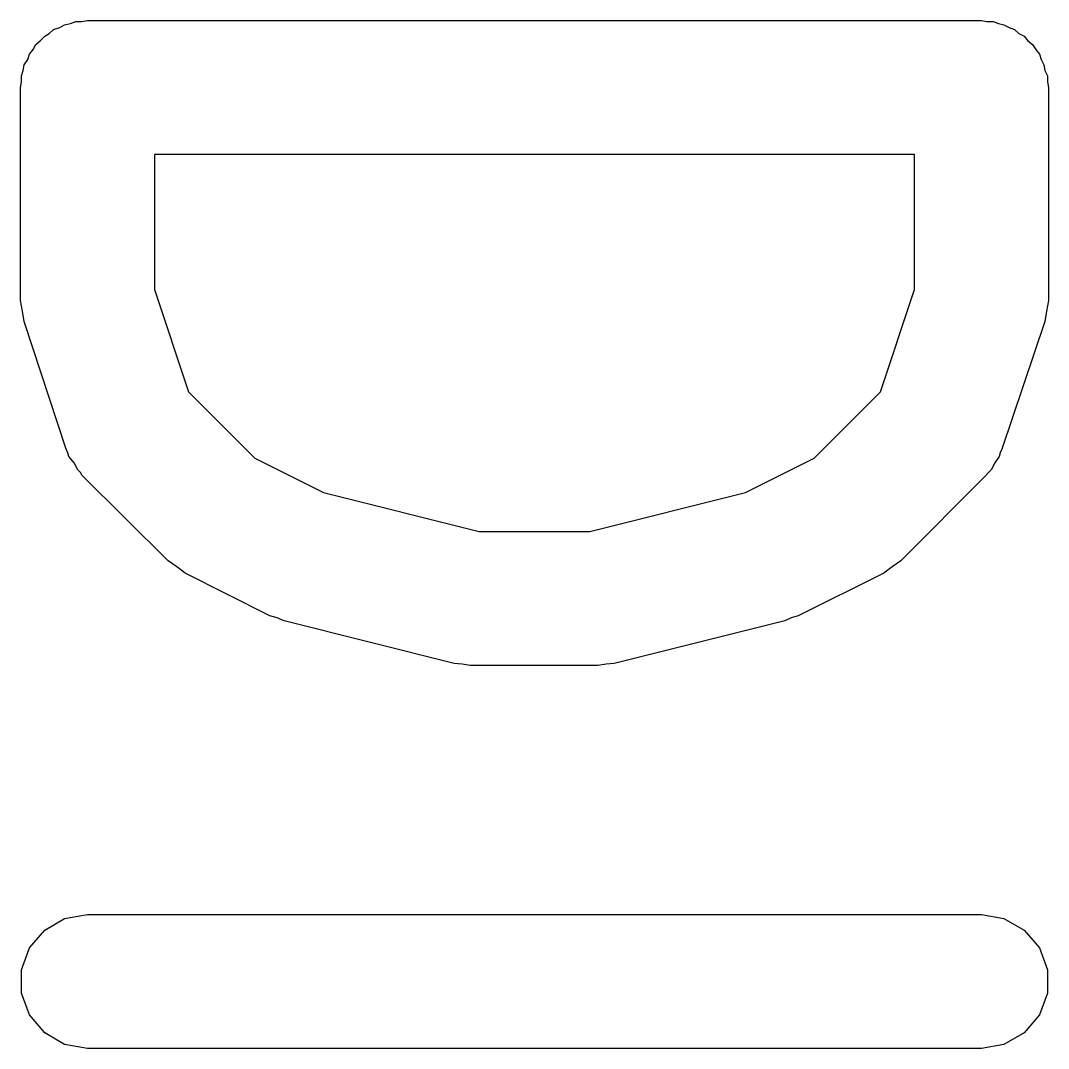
# Model space of a CAD drawing. Extents: x 26 to 276, y -105 to -8.
# Drawn here: x 121.319 to 122.469, y -77.513 to -76.363 of the extents above; entities that cross this region are included whole.
import ezdxf

# ---------------------------------------------------------------- set-up
doc = ezdxf.new("R2010")
doc.units = 0
doc.header["$MEASUREMENT"] = 0
doc.layers.add('BLACK', color=7, linetype='CONTINUOUS')

msp = doc.modelspace()

# ---------------------------------------------------------------- linework, layer by layer
at = {"layer": 'Black'}
for p, q in [((121.356, -76.3734), (121.363, -76.3711)), ((121.363, -76.3711), (121.368, -76.3679)), ((121.368, -76.3679), (121.375, -76.3667)), ((121.375, -76.3667), (121.381, -76.3645)), ((121.381, -76.3645), (121.387, -76.3645)), ((121.387, -76.3645), (121.394, -76.3633)), ((121.394, -76.3633), (122.394, -76.3633)), ((122.394, -76.3633), (122.4, -76.3645)), ((122.4, -76.3645), (122.407, -76.3645)), ((122.407, -76.3645), (122.413, -76.3667)), ((122.413, -76.3667), (122.419, -76.3679)), ((122.419, -76.3679), (122.425, -76.3711)), ((122.425, -76.3711), (122.431, -76.3734)), ((121.341, -76.3859), (121.346, -76.3809)), ((121.346, -76.3809), (121.351, -76.3776)), ((121.351, -76.3776), (121.356, -76.3734)), ((122.431, -76.3734), (122.436, -76.3776)), ((122.436, -76.3776), (122.442, -76.3809)), ((122.442, -76.3809), (122.446, -76.3859)), ((121.333, -76.3958), (121.336, -76.3901)), ((121.336, -76.3901), (121.341, -76.3859)), ((122.446, -76.3859), (122.451, -76.3901)), ((122.451, -76.3901), (122.455, -76.3958)), ((121.327, -76.407), (121.329, -76.4008)), ((121.329, -76.4008), (121.333, -76.3958)), ((122.455, -76.3958), (122.459, -76.4008)), ((122.459, -76.4008), (122.461, -76.407)), ((121.322, -76.4191), (121.323, -76.4127)), ((121.323, -76.4127), (121.327, -76.407)), ((122.461, -76.407), (122.464, -76.4127)), ((122.464, -76.4127), (122.465, -76.4191)), ((121.32, -76.4253), (121.322, -76.4191)), ((121.32, -76.4319), (121.32, -76.4253)), ((122.465, -76.4191), (122.468, -76.4253)), ((122.468, -76.4253), (122.468, -76.4319)), ((121.319, -76.4383), (121.32, -76.4319)), ((121.319, -76.6764), (121.319, -76.4383)), ((122.468, -76.4319), (122.469, -76.4383)), ((122.469, -76.4383), (122.469, -76.6764)), ((121.469, -76.5133), (121.469, -76.6643)), ((122.319, -76.5133), (121.469, -76.5133)), ((122.319, -76.6643), (122.319, -76.5133)), ((121.469, -76.6643), (121.507, -76.7788)), ((122.281, -76.7788), (122.319, -76.6643)), ((121.321, -76.6883), (121.319, -76.6764)), ((122.469, -76.6764), (122.467, -76.6883)), ((121.323, -76.7001), (121.321, -76.6883)), ((122.467, -76.6883), (122.465, -76.7001)), ((121.37, -76.843), (121.323, -76.7001)), ((122.465, -76.7001), (122.417, -76.843)), ((121.507, -76.7788), (121.581, -76.8529)), ((122.207, -76.8529), (122.281, -76.7788)), ((121.372, -76.8468), (121.37, -76.843)), ((122.417, -76.843), (122.415, -76.8468)), ((121.373, -76.851), (121.372, -76.8468)), ((121.379, -76.8582), (121.373, -76.851)), ((121.581, -76.8529), (121.658, -76.8914)), ((122.13, -76.8914), (122.207, -76.8529)), ((122.414, -76.851), (122.409, -76.8582)), ((122.415, -76.8468), (122.414, -76.851)), ((121.383, -76.8659), (121.379, -76.8582)), ((121.386, -76.8688), (121.383, -76.8659)), ((122.405, -76.8659), (122.402, -76.8688)), ((122.409, -76.8582), (122.405, -76.8659)), ((121.388, -76.8723), (121.386, -76.8688)), ((121.484, -76.9676), (121.388, -76.8723)), ((122.399, -76.8723), (122.304, -76.9676)), ((122.402, -76.8688), (122.399, -76.8723)), ((121.658, -76.8914), (121.832, -76.9348)), ((121.956, -76.9348), (122.13, -76.8914)), ((121.832, -76.9348), (121.956, -76.9348)), ((121.494, -76.9744), (121.484, -76.9676)), ((122.304, -76.9676), (122.294, -76.9744)), ((121.503, -76.9816), (121.494, -76.9744)), ((122.294, -76.9744), (122.285, -76.9816)), ((121.598, -77.0292), (121.503, -76.9816)), ((122.285, -76.9816), (122.189, -77.0292)), ((121.606, -77.0316), (121.598, -77.0292)), ((121.614, -77.0349), (121.606, -77.0316)), ((121.804, -77.0825), (121.614, -77.0349)), ((122.174, -77.0349), (121.983, -77.0825)), ((122.181, -77.0316), (122.174, -77.0349)), ((122.189, -77.0292), (122.181, -77.0316)), ((121.813, -77.0832), (121.804, -77.0825)), ((121.822, -77.0848), (121.813, -77.0832)), ((121.974, -77.0832), (121.965, -77.0848)), ((121.983, -77.0825), (121.974, -77.0832)), ((121.965, -77.0848), (121.822, -77.0848)), ((121.346, -77.3809), (121.368, -77.3679)), ((121.368, -77.3679), (121.394, -77.3633)), ((121.394, -77.3633), (122.394, -77.3633)), ((122.394, -77.3633), (122.419, -77.3679)), ((122.419, -77.3679), (122.442, -77.3809)), ((121.329, -77.4008), (121.346, -77.3809)), ((122.442, -77.3809), (122.459, -77.4008)), ((121.32, -77.4253), (121.329, -77.4008)), ((122.459, -77.4008), (122.468, -77.4253)), ((121.32, -77.4514), (121.32, -77.4253)), ((122.468, -77.4253), (122.468, -77.4514)), ((121.329, -77.4758), (121.32, -77.4514)), ((122.468, -77.4514), (122.459, -77.4758)), ((121.346, -77.4958), (121.329, -77.4758)), ((122.459, -77.4758), (122.442, -77.4958)), ((121.368, -77.5088), (121.346, -77.4958)), ((122.442, -77.4958), (122.419, -77.5088)), ((121.394, -77.5133), (121.368, -77.5088)), ((122.419, -77.5088), (122.394, -77.5133)), ((122.394, -77.5133), (121.394, -77.5133))]:
    msp.add_line(p, q, dxfattribs=at)

doc.saveas('drawing.dxf')
